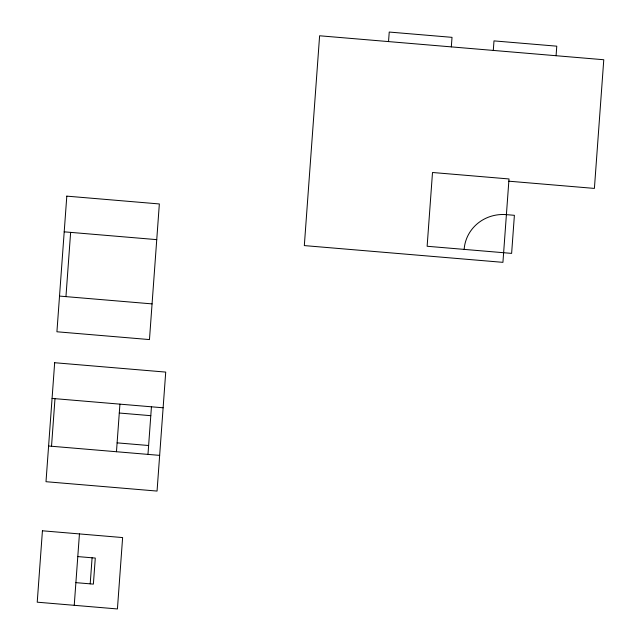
<?xml version="1.0" encoding="UTF-8"?>
<svg xmlns="http://www.w3.org/2000/svg" width="641" height="641" viewBox="0 0 641 641"><rect width="100%" height="100%" fill="white"/><g stroke="black" fill="none" stroke-linecap="round" stroke-linejoin="round"><path stroke-width="0.96" d="M51.52 446.256L54.99 398.67M65.951 296.623L70.63 232.379M74.236 605.304L79.444 533.921M90.197 583.847L92.096 557.79M116.462 451.737L119.931 404.142M147.975 454.389L151.444 406.803M388.534 41.593L389.231 32.05L452.017 37.346L451.32 46.889M493.29 50.423L493.987 40.888L556.773 46.176L556.076 55.719M508.842 181.195L594.399 188.414L603.774 59.741L319.611 35.776L304.323 245.591L502.929 262.345L509.002 178.951L432.507 172.493L427.13 246.264L511.622 253.387L514.394 215.312L506.406 214.639A39.654 38.14 13 0 0 464.148 249.381M64.204 231.834L156.749 239.638M59.525 296.086L152.069 303.89M52.065 398.422L163.118 407.788M119.282 413.02L150.795 415.68M117.111 442.859L148.624 445.511M48.604 446.008L159.649 455.374M77.785 556.588L95.285 558.063L93.386 584.119L75.894 582.645M42.426 530.796L37.226 602.187L117.423 608.95L122.623 537.567L42.426 530.796M54.669 362.726L46 481.703L157.053 491.07L165.723 372.092L54.669 362.726M66.808 196.138L56.921 331.774L149.465 339.578L159.345 203.95L66.808 196.138"/></g></svg>
